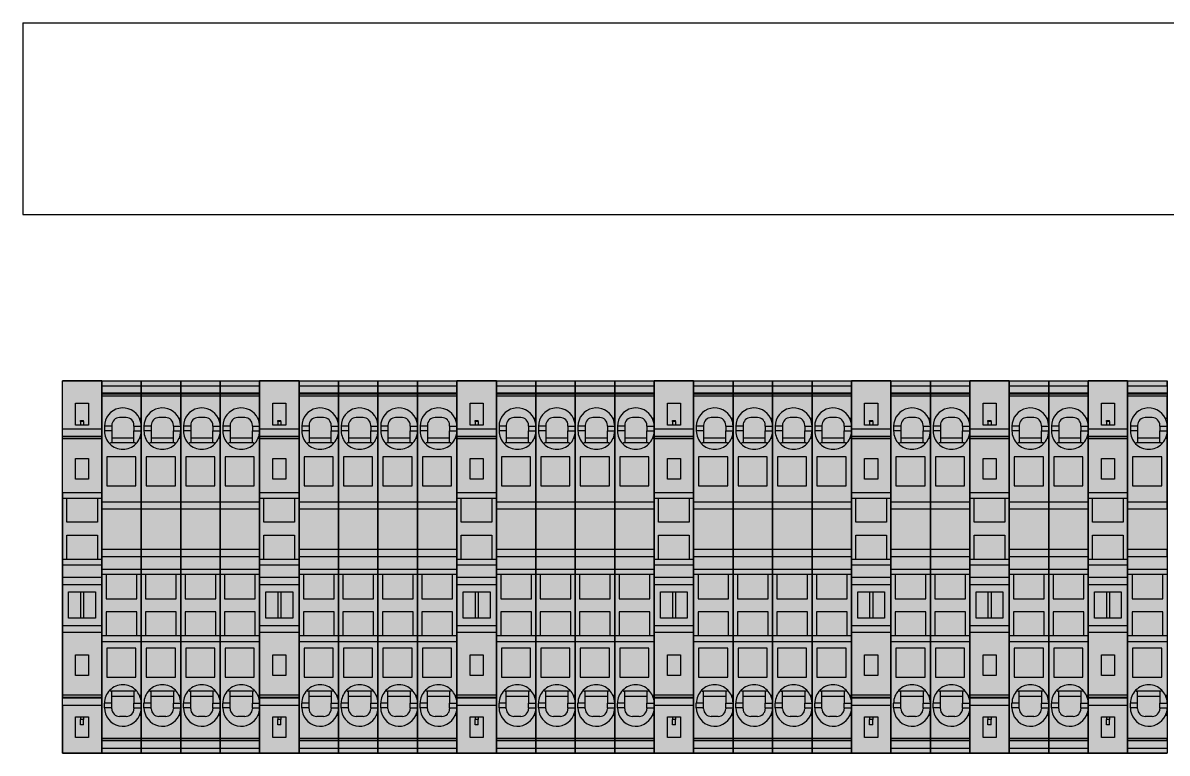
# Model space of a CAD drawing. Extents: x -20 to 2016, y -5898 to 916.
# Drawn here: x 746.9 to 896.3, y -80.3 to 15.1 of the extents above; entities that cross this region are included whole.
import ezdxf

# ---------------------------------------------------------------- set-up
doc = ezdxf.new("R2010")
doc.units = 0
doc.layers.add('SYMS', color=7, linetype='Continuous')

# ---------------------------------------------------------------- blocks, each defined once
blk = doc.blocks.new('ST_2_5-select__2', base_point=(-161.48, 74.58))
at = {"color": 7, "linetype": 'Continuous'}
for p, q in [((-161.48, 79.73), (-161.48, 74.58)), ((-160.84, 79.73), (-161.48, 79.73)), ((-160.84, 79.73), (-160.84, 74.58)), ((-159.88, 79.73), (-160.84, 79.73)), ((-159.88, 74.58), (-159.88, 79.73)), ((-159.78, 79.73), (-159.88, 79.73)), ((-159.78, 79.73), (-159.78, 74.58)), ((-159.52, 79.73), (-159.78, 79.73)), ((-159.52, 79.73), (-159.52, 74.58)), ((-146.9, 79.73), (-159.52, 79.73)), ((-155.56, 79.38), (-154.96, 79.38)), ((-146.9, 79.73), (-146.9, 74.58)), ((-146.18, 79.73), (-146.9, 79.73)), ((-138.18, 79.73), (-146.18, 79.73)), ((-146.18, 79.16), (-146.18, 79.73)), ((-137.47, 79.73), (-138.18, 79.73)), ((-138.18, 79.16), (-138.18, 79.73)), ((-137.47, 79.73), (-137.47, 74.58)), ((-135.79, 79.73), (-137.47, 79.73)), ((-135.79, 79.73), (-135.79, 74.58)), ((-134.87, 79.73), (-135.79, 79.73)), ((-134.87, 79.73), (-134.87, 74.58)), ((-129.6, 79.73), (-134.87, 79.73)), ((-129.6, 79.73), (-129.6, 74.58)), ((-128.67, 79.73), (-129.6, 79.73)), ((-128.67, 79.73), (-128.67, 74.58)), ((-114.84, 79.73), (-128.67, 79.73)), ((-118.81, 79.38), (-119.41, 79.38)), ((-114.84, 79.73), (-114.84, 74.58)), ((-114.59, 79.73), (-114.84, 79.73)), ((-114.59, 79.73), (-114.59, 74.58)), ((-114.49, 79.73), (-114.59, 79.73)), ((-114.49, 74.58), (-114.49, 79.73)), ((-113.52, 79.73), (-114.49, 79.73)), ((-113.52, 79.73), (-113.52, 74.58)), ((-112.88, 79.73), (-113.52, 79.73)), ((-112.88, 79.73), (-112.88, 74.58)), ((-155.68, 78.43), (-155.56, 78.43)), ((-155.56, 78.43), (-154.96, 78.43)), ((-154.96, 78.43), (-154.03, 78.43)), ((-154.03, 78.43), (-154.03, 75.53)), ((-154.03, 78.43), (-153.41, 78.43)), ((-153.41, 78.43), (-153.41, 78.58)), ((-153.41, 75.53), (-153.41, 78.43)), ((-151.58, 79.08), (-151.58, 75.28)), ((-147.78, 79.08), (-151.58, 79.08)), ((-147.78, 75.28), (-147.78, 79.08)), ((-146.18, 75.16), (-146.18, 79.16)), ((-143.03, 79.16), (-146.18, 79.16)), ((-143.03, 75.16), (-143.03, 79.16)), ((-141.33, 79.16), (-141.33, 75.16)), ((-138.18, 79.16), (-141.33, 79.16)), ((-138.18, 75.16), (-138.18, 79.16)), ((-122.78, 79.08), (-126.58, 79.08)), ((-126.58, 79.08), (-126.58, 75.28)), ((-122.78, 75.28), (-122.78, 79.08)), ((-120.96, 78.43), (-120.96, 78.58)), ((-120.96, 75.53), (-120.96, 78.43)), ((-120.33, 78.43), (-120.96, 78.43)), ((-120.33, 78.43), (-120.33, 75.53)), ((-119.41, 78.43), (-120.33, 78.43)), ((-118.81, 78.43), (-119.41, 78.43)), ((-118.68, 78.43), (-118.81, 78.43)), ((-156.68, 76.53), (-156.68, 77.43)), ((-117.68, 76.53), (-117.68, 77.43)), ((-156.56, 74.58), (-156.56, 74.8)), ((-155.56, 75.53), (-155.68, 75.53)), ((-155.56, 75.53), (-154.96, 75.53)), ((-154.03, 75.53), (-154.96, 75.53)), ((-153.41, 75.53), (-154.03, 75.53)), ((-153.96, 74.58), (-153.96, 74.8)), ((-153.41, 75.38), (-153.41, 75.53)), ((-151.58, 75.28), (-147.78, 75.28)), ((-146.18, 74.58), (-146.18, 75.16)), ((-146.18, 75.16), (-143.03, 75.16)), ((-141.33, 75.16), (-138.18, 75.16)), ((-138.18, 74.58), (-138.18, 75.16)), ((-126.58, 75.28), (-122.78, 75.28)), ((-120.96, 75.38), (-120.96, 75.53)), ((-120.96, 75.53), (-120.33, 75.53)), ((-120.41, 74.58), (-120.41, 74.8)), ((-120.33, 75.53), (-119.41, 75.53)), ((-118.81, 75.53), (-119.41, 75.53)), ((-118.81, 75.53), (-118.68, 75.53)), ((-117.81, 74.58), (-117.81, 74.8)), ((-160.84, 74.58), (-161.48, 74.58)), ((-159.88, 74.58), (-160.84, 74.58)), ((-159.88, 74.58), (-159.78, 74.58)), ((-159.78, 74.58), (-159.52, 74.58)), ((-156.56, 74.58), (-159.52, 74.58)), ((-156.56, 74.58), (-155.56, 74.58)), ((-154.96, 74.58), (-155.56, 74.58)), ((-154.96, 74.58), (-153.96, 74.58)), ((-146.9, 74.58), (-153.96, 74.58)), ((-146.18, 74.58), (-146.9, 74.58)), ((-138.18, 74.58), (-146.18, 74.58)), ((-137.47, 74.58), (-138.18, 74.58)), ((-135.79, 74.58), (-137.47, 74.58)), ((-135.79, 74.58), (-134.87, 74.58)), ((-129.6, 74.58), (-134.87, 74.58)), ((-129.6, 74.58), (-128.67, 74.58)), ((-128.67, 74.58), (-120.41, 74.58)), ((-120.41, 74.58), (-119.41, 74.58)), ((-119.41, 74.58), (-118.81, 74.58)), ((-117.81, 74.58), (-118.81, 74.58)), ((-117.81, 74.58), (-114.84, 74.58)), ((-114.59, 74.58), (-114.84, 74.58)), ((-114.49, 74.58), (-114.59, 74.58)), ((-113.52, 74.58), (-114.49, 74.58)), ((-113.52, 74.58), (-112.88, 74.58))]:
    blk.add_line(p, q, dxfattribs=at)
at = {"color": 2, "linetype": 'Continuous'}
for p, q in [((-155.56, 78.43), (-155.56, 79.38)), ((-154.96, 78.43), (-154.96, 79.38)), ((-119.41, 78.43), (-119.41, 79.38)), ((-118.81, 78.43), (-118.81, 79.38)), ((-155.56, 75.53), (-155.56, 74.58)), ((-154.96, 75.53), (-154.96, 74.58)), ((-119.41, 75.53), (-119.41, 74.58)), ((-118.81, 75.53), (-118.81, 74.58))]:
    blk.add_line(p, q, dxfattribs=at)
at = {"color": 7, "linetype": 'Continuous'}
for centre, radius, start, end in [((-155.56, 76.98), 2.4, 90, 245.3757), ((-154.96, 76.98), 2.4, 45.3088, 90), ((-119.41, 76.98), 2.4, 90, 134.6912), ((-118.81, 76.98), 2.4, 294.6243, 90), ((-155.68, 77.43), 1, 90, 180), ((-154.96, 76.98), 2.4, 314.6912, 45.3088), ((-119.41, 76.98), 2.4, 134.6912, 225.3088), ((-118.68, 77.43), 1, 360, 90), ((-155.68, 76.53), 1, 180, 270), ((-118.68, 76.53), 1, 270, 360), ((-155.56, 76.98), 2.4, 245.3757, 270), ((-154.96, 76.98), 2.4, 270, 294.6243), ((-154.96, 76.98), 2.4, 294.6243, 314.6912), ((-119.41, 76.98), 2.4, 225.3088, 245.3757), ((-119.41, 76.98), 2.4, 245.3757, 270), ((-118.81, 76.98), 2.4, 270, 294.6243)]:
    blk.add_arc(centre, radius, start, end, dxfattribs=at)
for points in [[(-153.27, 78.69), (-153.31, 78.66), (-153.34, 78.63), (-153.37, 78.61), (-153.41, 78.58)], [(-121.1, 78.69), (-121.06, 78.66), (-121.03, 78.63), (-120.99, 78.61), (-120.96, 78.58)], [(-153.27, 75.27), (-153.31, 75.3), (-153.34, 75.33), (-153.37, 75.35), (-153.41, 75.38)], [(-121.1, 75.27), (-121.06, 75.3), (-121.03, 75.33), (-120.99, 75.35), (-120.96, 75.38)]]:
    blk.add_spline(points, degree=3, dxfattribs=at)
blk = doc.blocks.new('clipfix_35_5-select__2', base_point=(-147.55, 71.31))
at = {"color": 7, "linetype": 'Continuous'}
for p, q in [((-147.55, 76.46), (-147.55, 71.31)), ((-141.28, 76.46), (-147.55, 76.46)), ((-141.28, 71.31), (-141.28, 76.46)), ((-140.34, 76.46), (-141.28, 76.46)), ((-140.34, 71.31), (-140.34, 76.46)), ((-140.24, 76.46), (-140.34, 76.46)), ((-140.24, 76.46), (-140.24, 71.31)), ((-139.99, 76.46), (-140.24, 76.46)), ((-139.99, 76.46), (-139.99, 71.31)), ((-132.97, 76.46), (-139.99, 76.46)), ((-132.97, 76.46), (-132.25, 76.46)), ((-132.97, 71.31), (-132.97, 76.46)), ((-132.25, 75.88), (-132.25, 76.46)), ((-132.25, 76.46), (-124.25, 76.46)), ((-124.25, 76.46), (-124.25, 75.88)), ((-124.25, 76.46), (-123.53, 76.46)), ((-123.53, 76.46), (-121.86, 76.46)), ((-123.53, 71.31), (-123.53, 76.46)), ((-120.93, 76.46), (-121.86, 76.46)), ((-121.86, 76.46), (-121.86, 71.31)), ((-115.56, 76.46), (-120.93, 76.46)), ((-120.93, 76.46), (-120.93, 71.31)), ((-115.56, 76.46), (-115.56, 71.31)), ((-114.74, 76.46), (-115.56, 76.46)), ((-114.74, 71.31), (-114.74, 76.46)), ((-114.74, 76.46), (-106.51, 76.46)), ((-106.51, 76.46), (-106.51, 71.31)), ((-106.51, 76.46), (-106.25, 76.46)), ((-106.25, 71.31), (-106.25, 76.46)), ((-106.25, 76.46), (-106.15, 76.46)), ((-105.21, 76.46), (-106.15, 76.46)), ((-106.15, 71.31), (-106.15, 76.46)), ((-105.21, 76.46), (-98.95, 76.46)), ((-105.21, 71.31), (-105.21, 76.46)), ((-98.95, 71.31), (-98.95, 76.46)), ((-144.65, 73.03), (-144.65, 74.73)), ((-144.65, 74.73), (-141.75, 74.73)), ((-141.75, 74.73), (-141.75, 74.08)), ((-137.4, 74.73), (-134.7, 74.73)), ((-137.4, 73.03), (-137.4, 74.73)), ((-134.7, 74.73), (-134.7, 73.03)), ((-132.25, 71.88), (-132.25, 75.88)), ((-132.25, 75.88), (-129.1, 75.88)), ((-129.1, 75.88), (-129.1, 71.88)), ((-127.4, 75.88), (-124.25, 75.88)), ((-127.4, 71.88), (-127.4, 75.88)), ((-124.25, 75.88), (-124.25, 71.88)), ((-120.02, 75.63), (-116.57, 75.63)), ((-120.02, 74.08), (-120.02, 75.63)), ((-116.57, 75.63), (-116.57, 74.08)), ((-111.8, 74.73), (-109.1, 74.73)), ((-111.8, 73.03), (-111.8, 74.73)), ((-109.1, 74.73), (-109.1, 73.03)), ((-103.7, 74.08), (-103.7, 74.73)), ((-103.7, 74.73), (-101, 74.73)), ((-101, 74.73), (-101, 73.03)), ((-142.26, 74.08), (-142.39, 74.08)), ((-142.39, 73.68), (-142.39, 74.08)), ((-142.26, 73.68), (-142.39, 73.68)), ((-142.26, 74.08), (-142.26, 73.68)), ((-142.26, 74.08), (-141.75, 74.08)), ((-142.26, 73.68), (-141.75, 73.68)), ((-141.75, 74.08), (-141.75, 73.68)), ((-141.75, 73.68), (-141.75, 73.03)), ((-120.02, 74.08), (-116.57, 74.08)), ((-120.02, 73.68), (-120.02, 74.08)), ((-120.02, 73.68), (-116.57, 73.68)), ((-120.02, 72.13), (-120.02, 73.68)), ((-116.57, 74.08), (-116.57, 73.68)), ((-116.57, 73.68), (-116.57, 72.13)), ((-103.7, 73.68), (-103.7, 74.08)), ((-103.7, 74.08), (-103.36, 74.08)), ((-103.7, 73.68), (-103.36, 73.68)), ((-103.7, 73.03), (-103.7, 73.68)), ((-103.36, 74.08), (-103.36, 73.68)), ((-102.66, 74.08), (-103.36, 74.08)), ((-102.66, 73.68), (-103.36, 73.68)), ((-102.66, 74.08), (-102.66, 73.68)), ((-141.75, 73.03), (-144.65, 73.03)), ((-134.7, 73.03), (-137.4, 73.03)), ((-129.1, 71.88), (-132.25, 71.88)), ((-132.25, 71.31), (-132.25, 71.88)), ((-124.25, 71.88), (-127.4, 71.88)), ((-124.25, 71.88), (-124.25, 71.31)), ((-116.57, 72.13), (-120.02, 72.13)), ((-109.1, 73.03), (-111.8, 73.03)), ((-101, 73.03), (-103.7, 73.03)), ((-141.28, 71.31), (-147.55, 71.31)), ((-140.34, 71.31), (-141.28, 71.31)), ((-140.24, 71.31), (-140.34, 71.31)), ((-139.99, 71.31), (-140.24, 71.31)), ((-132.97, 71.31), (-139.99, 71.31)), ((-132.97, 71.31), (-132.25, 71.31)), ((-132.25, 71.31), (-124.25, 71.31)), ((-124.25, 71.31), (-123.53, 71.31)), ((-123.53, 71.31), (-121.86, 71.31)), ((-121.86, 71.31), (-120.93, 71.31)), ((-120.93, 71.31), (-115.56, 71.31)), ((-115.56, 71.31), (-114.74, 71.31)), ((-114.74, 71.31), (-106.51, 71.31)), ((-106.51, 71.31), (-106.25, 71.31)), ((-106.25, 71.31), (-106.15, 71.31)), ((-105.21, 71.31), (-106.15, 71.31)), ((-105.21, 71.31), (-98.95, 71.31))]:
    blk.add_line(p, q, dxfattribs=at)

msp = doc.modelspace()

# ---------------------------------------------------------------- hatches: boundary and pattern name
at = {"layer": 'SYMS', "true_color": 0x636466}
h = msp.add_hatch(color=251, dxfattribs=at)
h.dxf.hatch_style = 1
h.paths.add_polyline_path([(757.205, -31.651), (752.055, -31.651), (752.055, -80.251), (757.205, -80.251)])
h = msp.add_hatch(color=251, dxfattribs=at)
h.dxf.hatch_style = 1
h.paths.add_polyline_path([(757.205, -80.251), (762.355, -80.251), (762.355, -31.651), (757.205, -31.651)])
h = msp.add_hatch(color=251, dxfattribs=at)
h.dxf.hatch_style = 1
h.paths.add_polyline_path([(762.355, -80.251), (767.505, -80.251), (767.505, -31.651), (762.355, -31.651)])
h = msp.add_hatch(color=251, dxfattribs=at)
h.dxf.hatch_style = 1
h.paths.add_polyline_path([(767.505, -80.251), (772.655, -80.251), (772.655, -31.651), (767.505, -31.651)])
h = msp.add_hatch(color=251, dxfattribs=at)
h.dxf.hatch_style = 1
h.paths.add_polyline_path([(772.655, -80.251), (777.805, -80.251), (777.805, -31.651), (772.655, -31.651)])
h = msp.add_hatch(color=251, dxfattribs=at)
h.dxf.hatch_style = 1
h.paths.add_polyline_path([(782.955, -31.651), (777.805, -31.651), (777.805, -80.251), (782.955, -80.251)])
h = msp.add_hatch(color=251, dxfattribs=at)
h.dxf.hatch_style = 1
h.paths.add_polyline_path([(782.955, -80.251), (788.105, -80.251), (788.105, -31.651), (782.955, -31.651)])
h = msp.add_hatch(color=251, dxfattribs=at)
h.dxf.hatch_style = 1
h.paths.add_polyline_path([(788.105, -80.251), (793.255, -80.251), (793.255, -31.651), (788.105, -31.651)])
h = msp.add_hatch(color=251, dxfattribs=at)
h.dxf.hatch_style = 1
h.paths.add_polyline_path([(793.255, -80.251), (798.405, -80.251), (798.405, -31.651), (793.255, -31.651)])
h = msp.add_hatch(color=251, dxfattribs=at)
h.dxf.hatch_style = 1
h.paths.add_polyline_path([(798.405, -80.251), (803.555, -80.251), (803.555, -31.651), (798.405, -31.651)])
h = msp.add_hatch(color=251, dxfattribs=at)
h.dxf.hatch_style = 1
h.paths.add_polyline_path([(808.705, -31.651), (803.555, -31.651), (803.555, -80.251), (808.705, -80.251)])
h = msp.add_hatch(color=251, dxfattribs=at)
h.dxf.hatch_style = 1
h.paths.add_polyline_path([(808.705, -80.251), (813.855, -80.251), (813.855, -31.651), (808.705, -31.651)])
h = msp.add_hatch(color=251, dxfattribs=at)
h.dxf.hatch_style = 1
h.paths.add_polyline_path([(813.855, -80.251), (819.005, -80.251), (819.005, -31.651), (813.855, -31.651)])
h = msp.add_hatch(color=251, dxfattribs=at)
h.dxf.hatch_style = 1
h.paths.add_polyline_path([(819.005, -80.251), (824.155, -80.251), (824.155, -31.651), (819.005, -31.651)])
h = msp.add_hatch(color=251, dxfattribs=at)
h.dxf.hatch_style = 1
h.paths.add_polyline_path([(824.155, -80.251), (829.305, -80.251), (829.305, -31.651), (824.155, -31.651)])
h = msp.add_hatch(color=251, dxfattribs=at)
h.dxf.hatch_style = 1
h.paths.add_polyline_path([(834.455, -31.651), (829.305, -31.651), (829.305, -80.251), (834.455, -80.251)])
h = msp.add_hatch(color=251, dxfattribs=at)
h.dxf.hatch_style = 1
h.paths.add_polyline_path([(834.455, -80.251), (839.605, -80.251), (839.605, -31.651), (834.455, -31.651)])
h = msp.add_hatch(color=251, dxfattribs=at)
h.dxf.hatch_style = 1
h.paths.add_polyline_path([(839.605, -80.251), (844.755, -80.251), (844.755, -31.651), (839.605, -31.651)])
h = msp.add_hatch(color=251, dxfattribs=at)
h.dxf.hatch_style = 1
h.paths.add_polyline_path([(844.755, -80.251), (849.905, -80.251), (849.905, -31.651), (844.755, -31.651)])
h = msp.add_hatch(color=251, dxfattribs=at)
h.dxf.hatch_style = 1
h.paths.add_polyline_path([(849.905, -80.251), (855.055, -80.251), (855.055, -31.651), (849.905, -31.651)])
h = msp.add_hatch(color=251, dxfattribs=at)
h.dxf.hatch_style = 1
h.paths.add_polyline_path([(860.205, -31.651), (855.055, -31.651), (855.055, -80.251), (860.205, -80.251)])
h = msp.add_hatch(color=251, dxfattribs=at)
h.dxf.hatch_style = 1
h.paths.add_polyline_path([(860.205, -80.251), (865.355, -80.251), (865.355, -31.651), (860.205, -31.651)])
h = msp.add_hatch(color=251, dxfattribs=at)
h.dxf.hatch_style = 1
h.paths.add_polyline_path([(865.355, -80.251), (870.505, -80.251), (870.505, -31.651), (865.355, -31.651)])
h = msp.add_hatch(color=251, dxfattribs=at)
h.dxf.hatch_style = 1
h.paths.add_polyline_path([(875.655, -31.651), (870.505, -31.651), (870.505, -80.251), (875.655, -80.251)])
h = msp.add_hatch(color=251, dxfattribs=at)
h.dxf.hatch_style = 1
h.paths.add_polyline_path([(875.655, -80.251), (880.805, -80.251), (880.805, -31.651), (875.655, -31.651)])
h = msp.add_hatch(color=251, dxfattribs=at)
h.dxf.hatch_style = 1
h.paths.add_polyline_path([(880.805, -80.251), (885.955, -80.251), (885.955, -31.651), (880.805, -31.651)])
h = msp.add_hatch(color=251, dxfattribs=at)
h.dxf.hatch_style = 1
h.paths.add_polyline_path([(891.105, -31.651), (885.955, -31.651), (885.955, -80.251), (891.105, -80.251)])
h = msp.add_hatch(color=251, dxfattribs=at)
h.dxf.hatch_style = 1
h.paths.add_polyline_path([(891.105, -80.251), (896.255, -80.251), (896.255, -31.651), (891.105, -31.651)])

# ---------------------------------------------------------------- linework, layer by layer
at = {"layer": 'SYMS'}
for p, q in [((746.905, 15.092), (746.905, -9.908)), ((746.905, 15.092), (1014.705, 15.092)), ((746.905, -9.908), (1014.705, -9.908))]:
    msp.add_line(p, q, dxfattribs=at)
for points in [[(752.055, -31.651), (757.205, -31.651), (757.205, -80.251), (752.055, -80.251)], [(757.205, -31.651), (762.355, -31.651), (762.355, -80.251), (757.205, -80.251)], [(762.355, -31.651), (767.505, -31.651), (767.505, -80.251), (762.355, -80.251)], [(767.505, -31.651), (772.655, -31.651), (772.655, -80.251), (767.505, -80.251)], [(772.655, -31.651), (777.805, -31.651), (777.805, -80.251), (772.655, -80.251)], [(777.805, -31.651), (782.955, -31.651), (782.955, -80.251), (777.805, -80.251)], [(782.955, -31.651), (788.105, -31.651), (788.105, -80.251), (782.955, -80.251)], [(788.105, -31.651), (793.255, -31.651), (793.255, -80.251), (788.105, -80.251)], [(793.255, -31.651), (798.405, -31.651), (798.405, -80.251), (793.255, -80.251)], [(798.405, -31.651), (803.555, -31.651), (803.555, -80.251), (798.405, -80.251)], [(803.555, -31.651), (808.705, -31.651), (808.705, -80.251), (803.555, -80.251)], [(808.705, -31.651), (813.855, -31.651), (813.855, -80.251), (808.705, -80.251)], [(813.855, -31.651), (819.005, -31.651), (819.005, -80.251), (813.855, -80.251)], [(819.005, -31.651), (824.155, -31.651), (824.155, -80.251), (819.005, -80.251)], [(824.155, -31.651), (829.305, -31.651), (829.305, -80.251), (824.155, -80.251)], [(829.305, -31.651), (834.455, -31.651), (834.455, -80.251), (829.305, -80.251)], [(834.455, -31.651), (839.605, -31.651), (839.605, -80.251), (834.455, -80.251)], [(839.605, -31.651), (844.755, -31.651), (844.755, -80.251), (839.605, -80.251)], [(844.755, -31.651), (849.905, -31.651), (849.905, -80.251), (844.755, -80.251)], [(849.905, -31.651), (855.055, -31.651), (855.055, -80.251), (849.905, -80.251)], [(855.055, -31.651), (860.205, -31.651), (860.205, -80.251), (855.055, -80.251)], [(860.205, -31.651), (865.355, -31.651), (865.355, -80.251), (860.205, -80.251)], [(865.355, -31.651), (870.505, -31.651), (870.505, -80.251), (865.355, -80.251)], [(870.505, -31.651), (875.655, -31.651), (875.655, -80.251), (870.505, -80.251)], [(875.655, -31.651), (880.805, -31.651), (880.805, -80.251), (875.655, -80.251)], [(880.805, -31.651), (885.955, -31.651), (885.955, -80.251), (880.805, -80.251)], [(885.955, -31.651), (891.105, -31.651), (891.105, -80.251), (885.955, -80.251)], [(891.105, -31.651), (896.255, -31.651), (896.255, -80.251), (891.105, -80.251)]]:
    msp.add_lwpolyline(points, close=True, dxfattribs=at)

# ---------------------------------------------------------------- block references
for name, p, rotation in [('clipfix_35_5-select__2', (752.055, -31.651), 270), ('ST_2_5-select__2', (762.355, -80.251), 90), ('ST_2_5-select__2', (767.505, -80.251), 90), ('ST_2_5-select__2', (772.655, -80.251), 90), ('ST_2_5-select__2', (777.805, -80.251), 90), ('clipfix_35_5-select__2', (777.805, -31.651), 270), ('ST_2_5-select__2', (788.105, -80.251), 90), ('ST_2_5-select__2', (793.255, -80.251), 90), ('ST_2_5-select__2', (798.405, -80.251), 90), ('ST_2_5-select__2', (803.555, -80.251), 90), ('clipfix_35_5-select__2', (803.555, -31.651), 270), ('ST_2_5-select__2', (813.855, -80.251), 90), ('ST_2_5-select__2', (819.005, -80.251), 90), ('ST_2_5-select__2', (824.155, -80.251), 90), ('ST_2_5-select__2', (829.305, -80.251), 90), ('clipfix_35_5-select__2', (829.305, -31.651), 270), ('ST_2_5-select__2', (839.605, -80.251), 90), ('ST_2_5-select__2', (844.755, -80.251), 90), ('ST_2_5-select__2', (849.905, -80.251), 90), ('ST_2_5-select__2', (855.055, -80.251), 90), ('clipfix_35_5-select__2', (855.055, -31.651), 270), ('ST_2_5-select__2', (865.355, -80.251), 90), ('ST_2_5-select__2', (870.505, -80.251), 90), ('clipfix_35_5-select__2', (870.505, -31.651), 270), ('ST_2_5-select__2', (880.805, -80.251), 90), ('ST_2_5-select__2', (885.955, -80.251), 90), ('clipfix_35_5-select__2', (885.955, -31.651), 270), ('ST_2_5-select__2', (896.255, -80.251), 90)]:
    msp.add_blockref(name, p, dxfattribs=dict(rotation=rotation))

doc.saveas('drawing.dxf')
